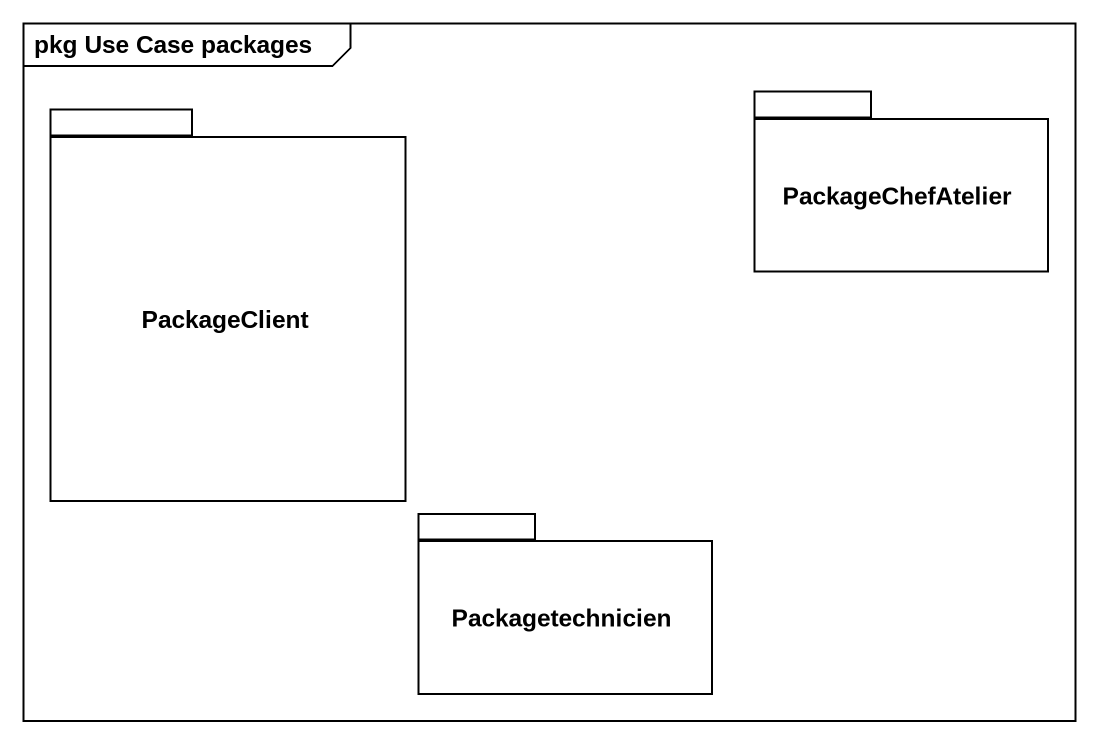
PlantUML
@startuml
mainframe pkg Use Case packages
package PackageClient {
}
package PackageChefAtelier {
}
package Packagetechnicien {
}
@enduml
